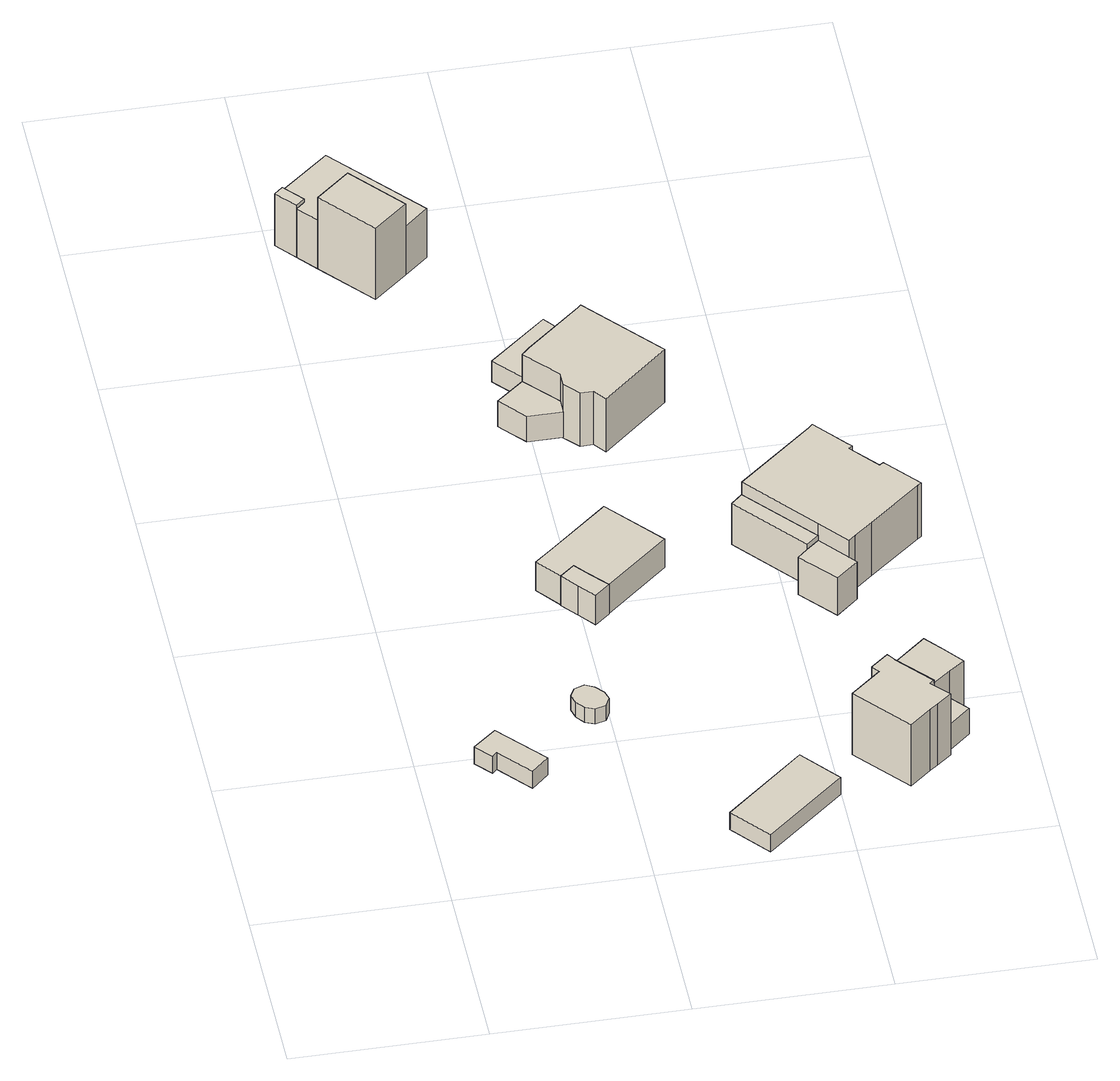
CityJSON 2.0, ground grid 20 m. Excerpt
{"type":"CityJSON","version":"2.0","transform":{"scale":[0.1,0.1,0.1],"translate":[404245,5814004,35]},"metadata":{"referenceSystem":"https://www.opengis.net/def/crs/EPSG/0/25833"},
"CityObjects":{
"building1":{"type":"Building","attributes":{"Gemeindeschluessel":"11000009","BezugspunktDach":"2200","function":"31001_2723","measuredHeight":2.2,"storeysAboveGround":1},"address":[{"country":"Germany","locality":"Berlin","thoroughfareNumber":"5 (2)","thoroughfareName":"Sterntalerstraße"}],"geometry":[{"type":"Solid","lod":"1","boundaries":[[[[0,1,2,3,4,5]],[[6,7,8,9,10,11]],[[6,11,5,4]],[[7,6,4,3]],[[8,7,3,2]],[[9,8,2,1]],[[10,9,1,0]],[[11,10,0,5]]]]}]},
"building2":{"type":"Building","attributes":{"Gemeindeschluessel":"11000009","BezugspunktDach":"2200","function":"31001_2723","measuredHeight":1.92,"storeysAboveGround":1},"address":[{"country":"Germany","locality":"Berlin","thoroughfareNumber":"16 (2)","thoroughfareName":"Genovevastraße"}],"geometry":[{"type":"Solid","lod":"1","boundaries":[[[[12,13,14,15,16,17,18,19,20,21]],[[22,23,24,25,26,27,28,29,30,31]],[[22,31,21,20]],[[23,22,20,19]],[[24,23,19,18]],[[25,24,18,17]],[[26,25,17,16]],[[27,26,16,15]],[[28,27,15,14]],[[29,28,14,13]],[[30,29,13,12]],[[31,30,12,21]]]]}]},
"building3":{"type":"Building","attributes":{"Gemeindeschluessel":"11000009","BezugspunktDach":"2200","function":"51009_1610","measuredHeight":4.19,"storeysAboveGround":0},"address":[{"country":"Germany","locality":"Berlin"}],"geometry":[{"type":"Solid","lod":"1","boundaries":[[[[32,33,34,35,36,37]],[[38,39,40,41,42,43]],[[38,43,37,36]],[[39,38,36,35]],[[40,39,35,34]],[[41,40,34,33]],[[42,41,33,32]],[[43,42,32,37]]]]}]},
"building4":{"type":"Building","attributes":{"Gemeindeschluessel":"11000009","BezugspunktDach":"2200","function":"31001_1010","measuredHeight":4.18,"storeysAboveGround":1},"address":[{"country":"Germany","locality":"Berlin","thoroughfareNumber":"16 (1)","thoroughfareName":"Genovevastraße"}],"geometry":[{"type":"Solid","lod":"1","boundaries":[[[[37,36,44,34,45,46,47,48]],[[49,50,51,52,53,54,55,56]],[[49,56,48,47]],[[50,49,47,46]],[[51,50,46,45]],[[52,51,45,34]],[[53,52,34,44]],[[54,53,44,36]],[[55,54,36,37]],[[56,55,37,48]]]]}]},
"building5":{"type":"Building","attributes":{"Gemeindeschluessel":"11000009","function":"31001_1010"},"address":[{"country":"Germany","locality":"Berlin","thoroughfareNumber":"1A","thoroughfareName":"Rotkäppchenstraße"}],"children":["building5-1","building5-2","building5-3"]},
"building5-1":{"type":"BuildingPart","attributes":{"BezugspunktDach":"2200","measuredHeight":9.15,"storeysAboveGround":3},"parents":["building5"],"geometry":[{"type":"MultiSurface","lod":"1","boundaries":[[[57,58,59,60]],[[61,62,63,64]],[[61,65,66,60,59]],[[67,65,61,59,58]],[[63,62,58,57]],[[64,63,57,60]],[[66,65,61,64]],[[62,61,65,67]]]}]},
"building5-2":{"type":"BuildingPart","attributes":{"BezugspunktDach":"2200","measuredHeight":6.29,"storeysAboveGround":3},"parents":["building5"],"geometry":[{"type":"Solid","lod":"1","boundaries":[[[[68,69,66,65,67,70,71,72]],[[73,74,62,61,64,75,76,77]],[[73,77,72,71]],[[74,73,71,70]],[[62,74,70,67]],[[75,64,66,69]],[[76,68,76,77]],[[61,62,67,65]],[[64,61,65,66]],[[76,75,69,68]],[[77,76,68,72]]]]}]},
"building5-3":{"type":"BuildingPart","attributes":{"BezugspunktDach":"2200","measuredHeight":6.71,"storeysAboveGround":3},"parents":["building5"],"geometry":[{"type":"MultiSurface","lod":"1","boundaries":[[[78,79,80,81]],[[77,76,75,82]],[[77,82,81,80]],[[76,68,72,80,79]],[[69,68,79,78]],[[82,75,78,81]],[[77,83,72,68,76]],[[75,76,68,69]]]}]},
"building6":{"type":"Building","attributes":{"Gemeindeschluessel":"11000009","BezugspunktDach":"2200","function":"31001_2000","measuredHeight":2.25,"storeysAboveGround":1},"address":[{"country":"Germany","locality":"Berlin","thoroughfareNumber":"20 (1)","thoroughfareName":"Genovevastraße"}],"geometry":[{"type":"Solid","lod":"1","boundaries":[[[[84,85,86,87]],[[88,89,90,91]],[[88,91,87,86]],[[89,88,86,85]],[[90,89,85,84]],[[91,90,84,87]]]]}]},
"building7":{"type":"Building","attributes":{"Gemeindeschluessel":"11000009","BezugspunktDach":"2200","function":"51009_1610","measuredHeight":3.33,"storeysAboveGround":0},"address":[{"country":"Germany","locality":"Berlin"}],"geometry":[{"type":"Solid","lod":"1","boundaries":[[[[92,93,94,95,96]],[[97,98,99,100,101]],[[97,101,96,95]],[[98,97,95,94]],[[99,98,94,93]],[[100,99,93,92]],[[101,100,92,96]]]]}]},
"building8":{"type":"Building","attributes":{"Gemeindeschluessel":"11000009","BezugspunktDach":"2200","function":"31001_2463","measuredHeight":2.73,"storeysAboveGround":1},"address":[{"country":"Germany","locality":"Berlin","thoroughfareNumber":"14 (1)","thoroughfareName":"Genovevastraße"}],"geometry":[{"type":"Solid","lod":"1","boundaries":[[[[102,103,104,105]],[[106,107,108,109]],[[106,109,105,104]],[[107,106,104,103]],[[108,107,103,102]],[[109,108,102,105]]]]}]},
"building9":{"type":"Building","attributes":{"Gemeindeschluessel":"11000009","BezugspunktDach":"2200","function":"31001_1010","measuredHeight":7.71,"storeysAboveGround":1},"address":[{"country":"Germany","locality":"Berlin","thoroughfareNumber":"14","thoroughfareName":"Genovevastraße"}],"geometry":[{"type":"Solid","lod":"1","boundaries":[[[[110,111,112,113,114,115,116,117,118,119]],[[108,107,120,121,122,123,124,125,126,127]],[[108,127,119,118]],[[107,108,118,117]],[[120,107,117,116]],[[121,120,116,115]],[[122,121,115,114]],[[123,122,114,113]],[[124,123,113,112]],[[125,124,112,111]],[[126,125,111,110]],[[127,126,110,119]]]]}]},
"building10":{"type":"Building","attributes":{"Gemeindeschluessel":"11000009","function":"31001_1010"},"address":[{"country":"Germany","locality":"Berlin","thoroughfareNumber":"20","thoroughfareName":"Genovevastraße"}],"children":["building10-1","building10-2","building10-3"]},
"building10-1":{"type":"BuildingPart","attributes":{"BezugspunktDach":"2200","measuredHeight":9.55,"storeysAboveGround":2},"parents":["building10"],"geometry":[{"type":"MultiSurface","lod":"1","boundaries":[[[128,129,130,131,132,133,134,135,136,137,138]],[[139,140,141,142,143,144,145,146,147,148,149]],[[139,149,138,137]],[[140,139,137,136]],[[141,140,136,135]],[[142,141,135,134]],[[150,151,152,151,153,142,134,133]],[[154,155,156,133,132]],[[144,143,157,158]],[[159,155,160,132,131]],[[145,144,158,161]],[[146,145,131,130]],[[147,146,130,129]],[[148,147,129,128]],[[149,148,128,138]],[[143,162,152,151,150]],[[142,153,151,152]],[[158,157,156,155,154]],[[161,158,160,155,159]]]}]},
"building10-2":{"type":"BuildingPart","attributes":{"BezugspunktDach":"2200","measuredHeight":8.52,"storeysAboveGround":2},"parents":["building10"],"geometry":[{"type":"MultiSurface","lod":"1","boundaries":[[[151,150,163,164,165,166,153]],[[167,168,169,170,143,152,142]],[[167,142,153,166]],[[168,167,166,165]],[[169,168,165,164]],[[170,169,164,163]],[[143,170,171,157,156,172,163,150]],[[172,156,157,171]],[[152,143,150,151]],[[152,151,153,142]]]}]},
"building10-3":{"type":"BuildingPart","attributes":{"BezugspunktDach":"2200","measuredHeight":3.33,"storeysAboveGround":2},"parents":["building10"],"geometry":[{"type":"MultiSurface","lod":"1","boundaries":[[[159,173,172,155]],[[171,174,161,158]],[[174,171,172,173]],[[161,174,173,159]],[[158,155,156,157]],[[171,157,156,172]],[[161,175,159,155,158]]]}]},
"building11":{"type":"Building","attributes":{"Gemeindeschluessel":"11000009","BezugspunktDach":"2200","function":"51009_1610","measuredHeight":6,"storeysAboveGround":0},"address":[{"country":"Germany","locality":"Berlin"}],"geometry":[{"type":"Solid","lod":"1","boundaries":[[[[176,177,178,179,180,181]],[[182,183,184,185,186,187]],[[182,187,181,180]],[[183,182,180,179]],[[184,183,179,178]],[[185,184,178,177]],[[186,185,177,176]],[[187,186,176,181]]]]}]},
"building12":{"type":"Building","attributes":{"Gemeindeschluessel":"11000009","function":"31001_1010"},"address":[{"country":"Germany","locality":"Berlin","thoroughfareNumber":"16, 18","thoroughfareName":"Genovevastraße"}],"children":["building12-1","building12-2"]},
"building12-1":{"type":"BuildingPart","attributes":{"BezugspunktDach":"2200","measuredHeight":8.92,"storeysAboveGround":1},"parents":["building12"],"geometry":[{"type":"MultiSurface","lod":"1","boundaries":[[[188,189,190,191,192,193,194,195,196,197,198,199,200,201,202]],[[203,204,205,206,207,208,209,210,211,212,213,214,215,216,217]],[[203,217,202,201]],[[204,203,201,200]],[[205,204,200,199]],[[206,205,199,198]],[[207,206,198,197]],[[208,207,197,196]],[[209,208,196,195]],[[210,209,195,194]],[[211,210,194,193]],[[212,211,193,192]],[[213,212,192,191]],[[214,213,191,190]],[[215,214,190,189]],[[216,215,189,188]],[[218,219,188,202]],[[217,216,219,218]]]}]},
"building12-2":{"type":"BuildingPart","attributes":{"BezugspunktDach":"2200","measuredHeight":5.37,"storeysAboveGround":1},"parents":["building12"],"geometry":[{"type":"Solid","lod":"1","boundaries":[[[[220,219,218,221]],[[217,216,222,223]],[[217,223,221,218]],[[222,216,219,220]],[[223,222,220,221]],[[218,219,216,217]]]]}]}
},
"vertices":[
[71,165,33],[76,170,33],[105,136,33],[123,153,33],[80,202,33],[56,182,33],[80,202,11],[123,153,11],[105,136,11],[76,170,11],[71,165,11],[56,182,11],
[165,229,32],[172,220,32],[182,216,32],[193,219,32],[198,229,32],[195,239,32],[187,248,32],[178,253,32],[167,249,32],[162,240,32],[167,249,13],[178,253,13],[187,248,13],[195,239,13],[198,229,13],[193,219,13],[182,216,13],[172,220,13],[165,229,13],[162,240,13],
[195,377,50],[209,360,50],[225,373,50],[210,390,50],[196,407,50],[181,394,50],[196,407,12],[210,390,12],[225,373,12],[209,360,12],[195,377,12],[181,394,12],
[200,402,50],[290,429,50],[241,487,50],[180,435,50],[161,419,50],[180,435,13],[241,487,13],[290,429,13],[225,373,13],[200,402,13],[196,407,13],[181,394,13],[161,419,13],
[86,863,109],[121,893,109],[74,948,109],[39,918,109],[74,948,17],[121,893,17],[86,863,17],[39,918,17],[74,948,80],[39,918,80],[121,893,80],
[31,946,80],[22,938,80],[146,915,80],[64,1010,80],[13,967,80],[64,1010,17],[146,915,17],[22,938,17],[31,946,17],[13,967,17],
[22,938,84],[31,946,84],[13,967,84],[4,959,84],[4,959,17],[13,967,39],
[316,6,29],[398,77,29],[365,117,29],[283,46,29],[365,117,7],[398,77,7],[316,6,7],[283,46,7],
[192,632,49],[228,632,49],[228,648,49],[197,683,49],[168,659,49],[197,683,16],[228,648,16],[228,632,16],[192,632,16],[168,659,16],
[205,691,42],[263,741,42],[235,777,42],[175,726,42],[235,777,15],[263,741,15],[205,691,15],[175,726,15],
[228,648,84],[228,632,84],[242,617,84],[255,617,84],[265,604,84],[334,665,84],[266,744,84],[263,741,84],[205,691,84],[197,683,84],[266,744,15],[334,665,15],[265,604,15],[255,617,15],[242,617,15],[228,632,15],[228,648,15],[197,683,15],
[469,83,80],[491,102,80],[500,109,80],[515,121,80],[498,140,80],[503,144,80],[471,181,80],[465,189,80],[447,174,80],[453,166,80],[421,139,80],[453,166,1],[447,174,1],[465,189,1],[471,181,1],[503,144,1],[498,140,1],[515,121,1],[500,109,1],[491,102,1],[469,83,1],[421,139,1],[503,144,76],[487,163,76],[487,163,1],[471,181,76],[498,140,24],[498,140,41],[503,144,41],[503,144,8],[498,140,8],[515,121,41],[498,140,17],[515,121,8],[502,145,1],
[521,159,76],[537,171,76],[521,191,76],[505,210,76],[505,210,1],[521,191,1],[537,171,1],[521,159,1],[521,159,8],[521,159,41],
[537,140,41],[537,140,8],[515,121,19],
[443,334,57],[466,354,57],[460,362,57],[435,392,57],[422,381,57],[411,371,57],[422,381,9],[435,392,9],[460,362,9],[466,354,9],[443,334,9],[411,371,9],
[435,392,79],[460,362,79],[467,368,79],[486,384,79],[540,429,79],[544,432,79],[516,465,79],[513,468,79],[509,465,79],[484,495,79],[488,498,79],[484,502,79],[456,536,79],[452,532,79],[373,465,79],[452,532,10],[456,536,10],[484,502,10],[488,498,10],[484,495,10],[509,465,10],[513,468,10],[516,465,10],[544,432,10],[540,429,10],[486,384,10],[467,368,10],[460,362,10],[435,392,10],[373,465,10],[373,465,63],[435,392,63],
[422,381,63],[361,454,63],[422,381,10],[361,454,10]
]}
